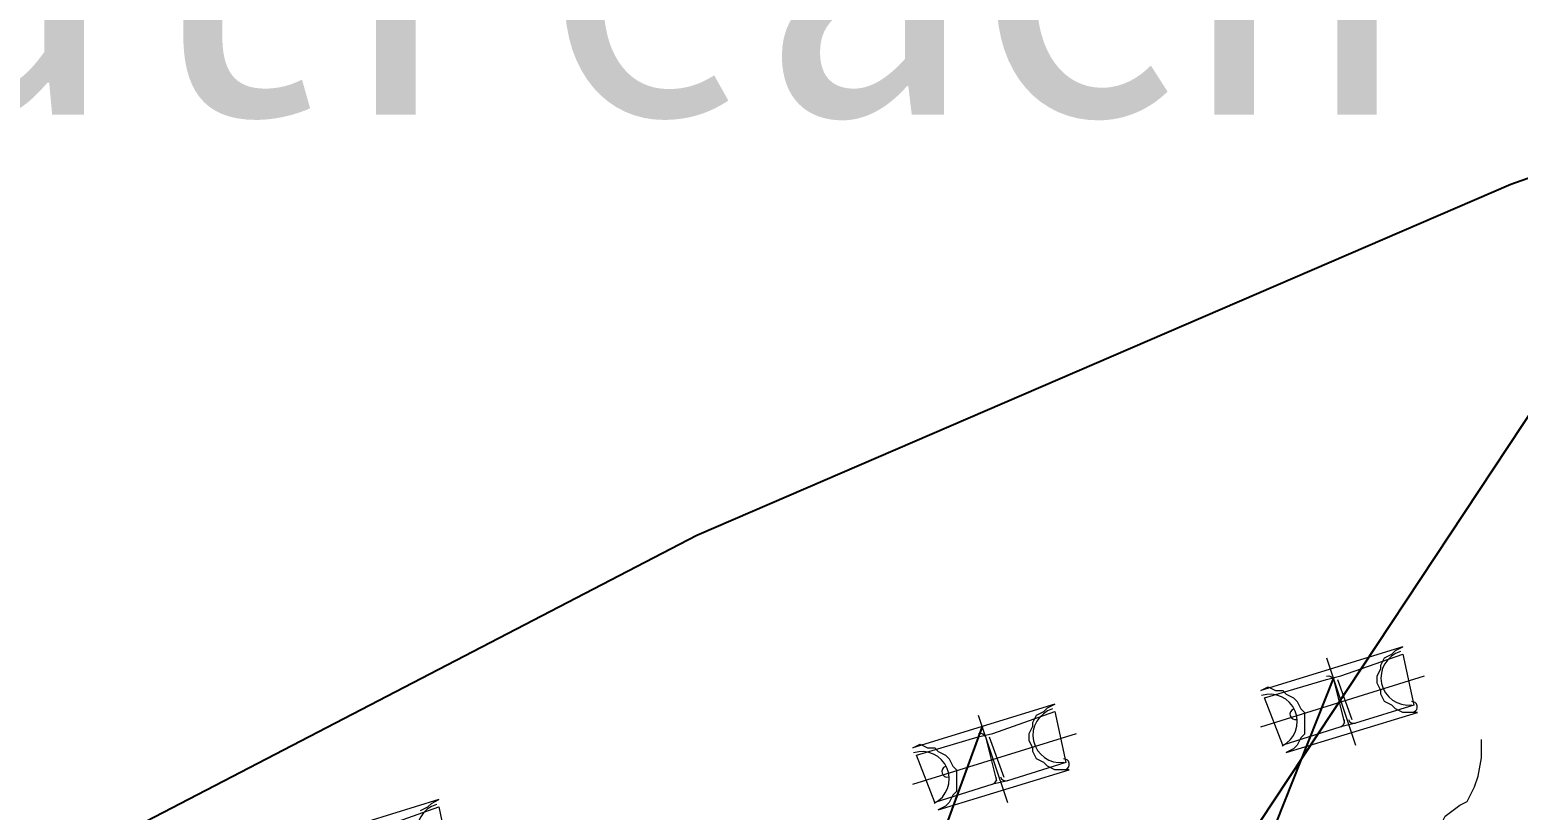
# Model space of a CAD drawing. Header units: millimetres. Extents: x -4 to 3776, y -4 to 4079.
# Drawn here: x 40.23 to 59.13, y 242.69 to 252.6 of the extents above; entities that cross this region are included whole.
import ezdxf
from ezdxf import colors
from ezdxf.entities.mleader import LeaderData, LeaderLine
from ezdxf.math import Vec2, Vec3

# ---------------------------------------------------------------- set-up
doc = ezdxf.new("R2010")
doc.units = ezdxf.units.MM
for name, color, linetype in [('BK_kedu', 255, 'Continuous'), ('EDGE', 7, 'Continuous'), ('PDF_FURN', 7, 'Continuous'), ('PDF_piece', 7, 'Continuous')]:
    doc.layers.add(name, color=color, linetype=linetype)
doc.styles.get("Standard").update_dxf_attribs({"font": 'arial.ttf'})

msp = doc.modelspace()

# ---------------------------------------------------------------- linework, layer by layer
at = {"color": 4, "lineweight": 25}
for p, q in [((28.872, 201.769), (61.872, 251.644)), ((56.789, 244.373), (38.681, 198.782)), ((52.325, 243.753), (36.384, 200.336))]:
    msp.add_line(p, q, dxfattribs=at)
at = {"layer": 'EDGE', "color": 0, "lineweight": 25}
msp.add_lwpolyline([(14.575, 218.374), (27.251, 233.978), (38.092, 240.677), (48.701, 246.184), (59.039, 250.641), (69.069, 254.192), (78.755, 256.98), (88.059, 259.149), (96.943, 260.841), (105.371, 262.202), (113.304, 263.372), (120.711, 264.494), (127.676, 265.622), (134.411, 266.719), (141.134, 267.742), (148.063, 268.65), (155.418, 269.401)], dxfattribs=at)
at = {"layer": 'PDF_FURN', "lineweight": 0}
for points in [[(57.668, 244.766), (55.865, 244.211), (55.957, 244.257), (56.05, 244.211), (56.142, 244.211), (56.188, 244.165), (56.281, 244.118), (56.327, 244.072), (56.373, 243.98), (56.419, 243.934), (56.419, 243.841), (56.419, 243.749), (56.419, 243.656), (56.373, 243.61), (56.327, 243.517), (56.281, 243.471), (56.188, 243.425), (57.853, 243.934), (57.76, 243.934), (57.668, 243.934), (57.575, 243.98), (57.529, 244.026), (57.437, 244.072), (57.39, 244.165), (57.39, 244.211), (57.344, 244.303), (57.344, 244.396), (57.39, 244.488), (57.39, 244.535), (57.437, 244.627), (57.529, 244.673), (57.575, 244.72)], [(57.807, 244.026), (57.067, 243.795), (56.882, 243.749), (56.142, 243.517), (55.911, 244.118), (56.697, 244.35), (56.882, 244.396), (57.668, 244.673)], [(53.247, 244.037), (51.444, 243.482), (51.537, 243.528), (51.629, 243.482), (51.722, 243.482), (51.768, 243.436), (51.86, 243.39), (51.907, 243.343), (51.953, 243.251), (51.999, 243.205), (51.999, 243.112), (51.999, 243.02), (51.999, 242.927), (51.953, 242.881), (51.907, 242.788), (51.86, 242.742), (51.768, 242.696), (53.432, 243.205), (53.34, 243.205), (53.247, 243.205), (53.155, 243.251), (53.109, 243.297), (53.016, 243.343), (52.97, 243.436), (52.97, 243.482), (52.924, 243.574), (52.924, 243.667), (52.97, 243.759), (52.97, 243.806), (53.016, 243.898), (53.109, 243.944), (53.155, 243.991)], [(53.386, 243.297), (52.646, 243.066), (52.461, 243.02), (51.722, 242.788), (51.49, 243.39), (52.276, 243.621), (52.461, 243.667), (53.247, 243.944)], [(45.562, 242.085), (44.822, 241.853), (44.637, 241.807), (43.898, 241.576), (43.666, 242.177), (44.452, 242.408), (44.637, 242.455), (45.424, 242.732)]]:
    msp.add_lwpolyline(points, close=True, dxfattribs=at)
for points in [[(56.697, 244.627), (57.067, 243.517)], [(55.865, 243.749), (57.945, 244.396)], [(56.836, 244.35), (57.021, 243.841)], [(52.276, 243.898), (52.646, 242.788)], [(51.444, 243.02), (53.525, 243.667)], [(52.415, 243.621), (52.6, 243.112)], [(45.192, 242.686), (45.285, 242.732), (45.331, 242.778), (45.424, 242.825), (43.62, 242.27)]]:
    msp.add_lwpolyline(points, dxfattribs=at)
for points in [[(56.7, 244.393, -0.4142), (56.789, 244.35), (56.928, 243.795)], [(52.279, 243.664, -0.4142), (52.369, 243.621), (52.508, 243.066)]]:
    msp.add_lwpolyline(points, format="xyb", dxfattribs=at)
for centre, radius, start, end in [((57.737, 244.373), 0.347, 106.4739, 277.6462), ((55.98, 243.818), 0.347, 296.609, 107.7813), ((57.783, 244.003), 0.0694, 291.9139, 93.717), ((53.317, 243.644), 0.347, 106.4739, 277.6462), ((56.304, 243.91), 0.0694, 111.345, 282.9101), ((56.859, 243.818), 0.0694, 287.1289, 17.1263), ((57.044, 243.864), 0.0694, 197.1289, 287.1263), ((51.56, 243.089), 0.347, 296.609, 107.7813), ((53.363, 243.274), 0.0694, 291.9139, 93.717), ((51.883, 243.181), 0.0694, 111.345, 282.9101), ((52.438, 243.089), 0.0694, 287.1289, 17.1263), ((52.623, 243.135), 0.0694, 197.1289, 287.1263), ((45.493, 242.431), 0.347, 106.4739, 277.6462)]:
    msp.add_arc(centre, radius, start, end, dxfattribs=at)
at = {"layer": 'PDF_piece', "lineweight": 0}
msp.add_lwpolyline([(58.299, 241.922), (58.207, 242.2), (58.16, 242.292), (58.114, 242.431), (58.16, 242.523), (58.207, 242.616), (58.392, 242.754), (58.484, 242.801), (58.53, 242.893), (58.576, 242.986), (58.623, 243.124), (58.669, 243.355), (58.669, 243.587)], dxfattribs=at)

# ---------------------------------------------------------------- leaders
at = {"color": 4, "lineweight": 25}
ml = msp.add_multileader_mtext('Standard', dxfattribs=at)
ml.set_content('R20\\PMax{\\fSimSun|b0|i0|c134|p2;.outreach}', color=4)
ml.set_leader_properties()
ml.build(insert=Vec2(0, 0))
ctx = ml.context
ctx.base_point, ctx.plane_origin = Vec3(19.928, 260.158), Vec3(78.283, 253.757)
ctx.text_align_type = 2
notes = []
notes.append((ctx, [(0, (1, 1, 0), (67.635, 260.158), (-1, 0), 8, [(0, [(78.283, 253.757)], 0, [])])]))
ctx.mtext.insert, ctx.mtext.alignment, ctx.mtext.flow_direction = Vec3(57.635, 262.191), 3, 5
at = {"layer": 'BK_kedu'}
ml = msp.add_multileader_mtext('Standard', dxfattribs=at)
ml.set_content('', color=256)
ml.set_leader_properties()
ml.build(insert=Vec2(0, 0))
ml.multileader.update_dxf_attribs({"text_right_attachment_type": 6, "dogleg_length": 0.36, "arrow_head_size": 0.18})
ctx = ml.context
ctx.base_point, ctx.char_height, ctx.arrow_head_size, ctx.landing_gap_size, ctx.plane_origin = Vec3(3775.999, 4079.328), 0.18, 0.18, 0.09, Vec3(3774.639, 4079.328)
ctx.right_attachment = 6
notes.append((ctx, [(0, (0, 0, 0), (0, 0), (1, 0), 1, [])]))
ctx.mtext.insert, ctx.mtext.flow_direction = Vec3(3776.089, 4079.418), 5
for ctx, leaders in notes:
    for number, flags, end, landing, length, lines in leaders:
        leader = LeaderData()
        leader.index, (leader.has_last_leader_line, leader.has_dogleg_vector, leader.attachment_direction) = number, flags
        leader.last_leader_point, leader.dogleg_vector, leader.dogleg_length = Vec3(end), Vec3(landing), length
        for number, points, colour, breaks in lines:
            line = LeaderLine()
            line.index, line.vertices, line.color, line.breaks = number, Vec3.list(points), colors.encode_raw_color(colour), breaks
            leader.lines.append(line)
        ctx.leaders.append(leader)

doc.saveas('drawing.dxf')
